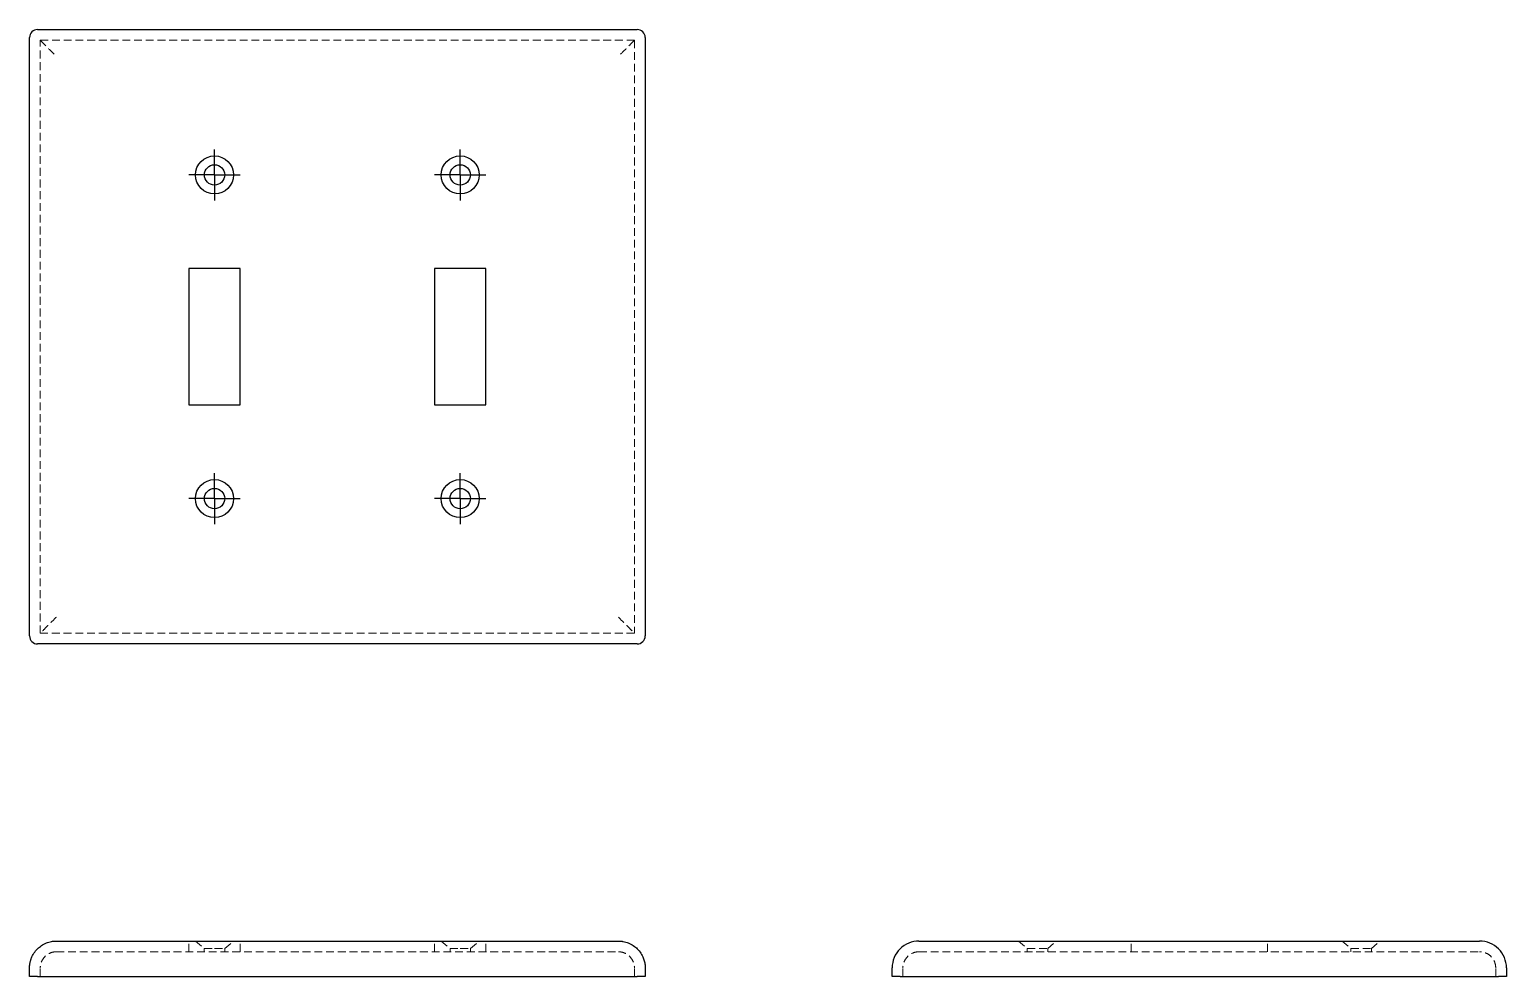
# Model space of a CAD drawing. Header units: millimetres. Extents: x 33 to 273, y 54 to 208.
import ezdxf

# ---------------------------------------------------------------- set-up
doc = ezdxf.new("R2010")
doc.units = ezdxf.units.MM
doc.linetypes.add('HIDDEN', pattern=[1.905, 1.27, -0.635])
doc.layers.add('10', color=7, linetype='Continuous')

# ---------------------------------------------------------------- blocks, each defined once
blk = doc.blocks.new('SW_CENTERMARKSYMBOL_0')
at = {"layer": '10', "color": 0}
for p, q in [((0, 2.5), (0, 4.15)), ((0, 0), (0, 2.5)), ((-2.5, 0), (-4.15, 0)), ((0, 0), (-2.5, 0)), ((0, 0), (0, -2.5)), ((0, 0), (2.5, 0)), ((2.5, 0), (4.15, 0)), ((0, -2.5), (0, -4.15))]:
    blk.add_line(p, q, dxfattribs=at)
blk = doc.blocks.new('SW_CENTERMARKSYMBOL_1')
at = {"layer": '10', "color": 0}
for p, q in [((0, 2.5), (0, 4.15)), ((0, 0), (0, 2.5)), ((-2.5, 0), (-4.15, 0)), ((0, 0), (-2.5, 0)), ((0, 0), (0, -2.5)), ((0, 0), (2.5, 0)), ((2.5, 0), (4.15, 0)), ((0, -2.5), (0, -4.15))]:
    blk.add_line(p, q, dxfattribs=at)
blk = doc.blocks.new('SW_CENTERMARKSYMBOL_2')
at = {"layer": '10', "color": 0}
for p, q in [((0, 2.5), (0, 4.15)), ((0, 0), (0, 2.5)), ((-2.5, 0), (-4.15, 0)), ((0, 0), (-2.5, 0)), ((0, 0), (0, -2.5)), ((0, 0), (2.5, 0)), ((2.5, 0), (4.15, 0)), ((0, -2.5), (0, -4.15))]:
    blk.add_line(p, q, dxfattribs=at)
blk = doc.blocks.new('SW_CENTERMARKSYMBOL_3')
at = {"layer": '10', "color": 0}
for p, q in [((0, 2.5), (0, 4.15)), ((0, 0), (0, 2.5)), ((-2.5, 0), (-4.15, 0)), ((0, 0), (-2.5, 0)), ((0, 0), (0, -2.5)), ((0, 0), (2.5, 0)), ((2.5, 0), (4.15, 0)), ((0, -2.5), (0, -4.15))]:
    blk.add_line(p, q, dxfattribs=at)

msp = doc.modelspace()

# ---------------------------------------------------------------- linework, layer by layer
at = {"color": 7, "linetype": 'Continuous', "lineweight": 25}
for p, q in [((33, 109.42), (33, 206.58)), ((34.31, 207.89), (131.69, 207.89)), ((133, 206.58), (133, 109.42)), ((58.9, 169.07), (58.9, 146.93)), ((67.2, 169.07), (58.9, 169.07)), ((67.2, 146.93), (67.2, 169.07)), ((98.8, 169.07), (98.8, 146.93)), ((107.1, 169.07), (98.8, 169.07)), ((107.1, 146.93), (107.1, 169.07)), ((58.9, 146.93), (67.2, 146.93)), ((98.8, 146.93), (107.1, 146.93)), ((131.69, 108.11), (34.31, 108.11)), ((37.36, 59.87), (128.64, 59.87)), ((177.47, 59.87), (268.53, 59.87)), ((33, 54.12), (33, 55.52)), ((133, 55.52), (133, 54.12)), ((173.11, 54.12), (173.11, 55.52)), ((272.89, 55.52), (272.89, 54.12)), ((34.31, 54.12), (33, 54.12)), ((34.31, 54.12), (131.69, 54.12)), ((133, 54.12), (131.69, 54.12)), ((174.42, 54.12), (173.11, 54.12)), ((174.42, 54.12), (271.58, 54.12)), ((272.89, 54.12), (271.58, 54.12))]:
    msp.add_line(p, q, dxfattribs=at)
at = {"color": 7, "linetype": 'HIDDEN', "lineweight": 18}
for p, q in [((34.75, 109.86), (34.75, 206.14)), ((34.75, 206.14), (131.25, 206.14)), ((131.25, 206.14), (131.25, 109.86)), ((131.25, 109.86), (34.75, 109.86)), ((37.36, 58.13), (128.64, 58.13)), ((58.9, 58.13), (58.9, 59.87)), ((59.96, 59.87), (61.39, 58.67)), ((61.39, 58.67), (63.05, 58.67)), ((61.39, 58.67), (61.39, 58.13)), ((63.05, 58.67), (64.7, 58.67)), ((64.7, 58.67), (66.13, 59.87)), ((64.7, 58.13), (64.7, 58.67)), ((67.2, 58.13), (67.2, 59.87)), ((98.8, 58.13), (98.8, 59.87)), ((99.87, 59.87), (101.3, 58.67)), ((101.3, 58.67), (102.95, 58.67)), ((101.3, 58.67), (101.3, 58.13)), ((102.95, 58.67), (104.61, 58.67)), ((104.61, 58.67), (106.04, 59.87)), ((104.61, 58.13), (104.61, 58.67)), ((107.1, 58.13), (107.1, 59.87)), ((177.47, 58.13), (268.53, 58.13)), ((193.63, 59.87), (195.06, 58.67)), ((195.06, 58.67), (198.37, 58.67)), ((195.06, 58.67), (195.06, 58.13)), ((198.37, 58.67), (199.8, 59.87)), ((198.37, 58.13), (198.37, 58.67)), ((211.93, 58.13), (211.93, 59.87)), ((234.07, 58.13), (234.07, 59.87)), ((246.2, 59.87), (247.63, 58.67)), ((247.63, 58.67), (250.94, 58.67)), ((247.63, 58.67), (247.63, 58.13)), ((250.94, 58.67), (252.37, 59.87)), ((250.94, 58.13), (250.94, 58.67)), ((34.75, 54.12), (34.75, 55.52)), ((131.25, 54.12), (131.25, 55.52)), ((174.86, 54.12), (174.86, 55.52)), ((271.14, 54.12), (271.14, 55.52))]:
    msp.add_line(p, q, dxfattribs=at)
at = {"color": 7, "linetype": 'Continuous', "lineweight": 25}
for centre, radius in [((63.05, 184.28), 3.09), ((102.95, 184.28), 3.09), ((63.05, 184.28), 1.65), ((102.95, 184.28), 1.65), ((63.05, 131.72), 3.09), ((102.95, 131.72), 3.09), ((63.05, 131.72), 1.65), ((102.95, 131.72), 1.65)]:
    msp.add_circle(centre, radius, dxfattribs=at)
for centre, start, end in [((34.31, 206.58), 90, 180), ((131.69, 206.58), 0, 90), ((34.31, 109.42), 180, 270), ((131.69, 109.42), 270, 0)]:
    msp.add_arc(centre, 1.31, start, end, dxfattribs=at)
at = {"color": 7, "linetype": 'HIDDEN', "lineweight": 18}
for points in [[(34.75, 206.14), (34.75, 206.14), (34.8, 206.09), (35.06, 205.83), (35.26, 205.63), (35.77, 205.12), (36.08, 204.81), (36.72, 204.17), (37.05, 203.84), (37.36, 203.53)], [(131.25, 206.14), (131.25, 206.14), (131.2, 206.09), (130.94, 205.83), (130.74, 205.63), (130.23, 205.12), (129.92, 204.81), (129.28, 204.17), (128.95, 203.84), (128.64, 203.53)], [(37.36, 112.47), (37.05, 112.16), (36.72, 111.83), (36.08, 111.19), (35.77, 110.88), (35.26, 110.37), (35.06, 110.17), (34.8, 109.91), (34.75, 109.86), (34.75, 109.86)], [(128.64, 112.47), (128.95, 112.16), (129.28, 111.83), (129.92, 111.19), (130.23, 110.88), (130.74, 110.37), (130.94, 110.17), (131.2, 109.91), (131.25, 109.86), (131.25, 109.86)], [(37.36, 58.13), (37.05, 58.13), (36.72, 58.07), (36.08, 57.82), (35.77, 57.62), (35.26, 57.11), (35.06, 56.8), (34.8, 56.16), (34.75, 55.82), (34.75, 55.52)], [(128.64, 58.13), (128.95, 58.13), (129.28, 58.07), (129.92, 57.82), (130.23, 57.62), (130.74, 57.11), (130.94, 56.8), (131.2, 56.16), (131.25, 55.82), (131.25, 55.52)], [(177.47, 58.13), (177.16, 58.13), (176.83, 58.07), (176.19, 57.82), (175.88, 57.62), (175.37, 57.11), (175.17, 56.8), (174.91, 56.16), (174.86, 55.82), (174.86, 55.52)], [(271.14, 55.52), (271.14, 55.82), (271.09, 56.16), (270.83, 56.8), (270.63, 57.11), (270.12, 57.62), (269.81, 57.82), (269.17, 58.07), (268.84, 58.13), (268.53, 58.13)]]:
    msp.add_open_spline(points, degree=3, knots=[0, 0, 0, 0, 0.25, 0.25, 0.5, 0.5, 0.75, 0.75, 1, 1, 1, 1], dxfattribs=at)
at = {"color": 7, "linetype": 'Continuous', "lineweight": 25}
for points, knots in [([(33, 55.52), (33, 55.58), (33.01, 55.7), (33.02, 55.88), (33.04, 56.06), (33.06, 56.24), (33.1, 56.42), (33.14, 56.6), (33.19, 56.77), (33.24, 56.95), (33.39, 57.34), (33.7, 57.93), (34.26, 58.62), (34.95, 59.18), (35.59, 59.52), (36.15, 59.71), (36.53, 59.8), (36.94, 59.86), (37.21, 59.87), (37.36, 59.87)], [0, 0, 0, 0, 0.023724, 0.047532, 0.071445, 0.095481, 0.119662, 0.144005, 0.168531, 0.193256, 0.218199, 0.33806, 0.468442, 0.594278, 0.738643, 0.801468, 0.87239, 0.92551, 1, 1, 1, 1]), ([(128.64, 59.87), (128.71, 59.87), (128.83, 59.87), (129.01, 59.86), (129.17, 59.84), (129.31, 59.82), (129.54, 59.78), (129.85, 59.71), (130.41, 59.52), (131.05, 59.18), (131.74, 58.62), (132.3, 57.93), (132.63, 57.3), (132.8, 56.81), (132.89, 56.49), (132.95, 56.17), (132.99, 55.84), (132.99, 55.63), (133, 55.52)], [0, 0, 0, 0, 0.0323684, 0.0613167, 0.0868447, 0.1089526, 0.1276401, 0.1985592, 0.2613905, 0.4057542, 0.5315977, 0.6619779, 0.7818467, 0.8265764, 0.870647, 0.9141661, 0.9572454, 1, 1, 1, 1]), ([(177.47, 59.87), (176.9, 59.87), (176.33, 59.76), (175.28, 59.32), (174.79, 59), (173.99, 58.19), (173.66, 57.71), (173.23, 56.66), (173.11, 56.09), (173.11, 55.52)], [0, 0, 0, 0, 0.25, 0.25, 0.5, 0.5, 0.75, 0.75, 1, 1, 1, 1]), ([(272.89, 55.52), (272.89, 56.09), (272.77, 56.66), (272.34, 57.71), (272.01, 58.19), (271.21, 59), (270.72, 59.32), (269.67, 59.76), (269.1, 59.87), (268.53, 59.87)], [0, 0, 0, 0, 0.25, 0.25, 0.5, 0.5, 0.75, 0.75, 1, 1, 1, 1])]:
    msp.add_open_spline(points, degree=3, knots=knots, dxfattribs=at)

# ---------------------------------------------------------------- block references
at = {"layer": '10'}
for name, p in [('SW_CENTERMARKSYMBOL_1', (63.05, 184.28)), ('SW_CENTERMARKSYMBOL_3', (102.95, 184.28)), ('SW_CENTERMARKSYMBOL_0', (63.05, 131.72)), ('SW_CENTERMARKSYMBOL_2', (102.95, 131.72))]:
    msp.add_blockref(name, p, dxfattribs=at)

doc.saveas('drawing.dxf')
